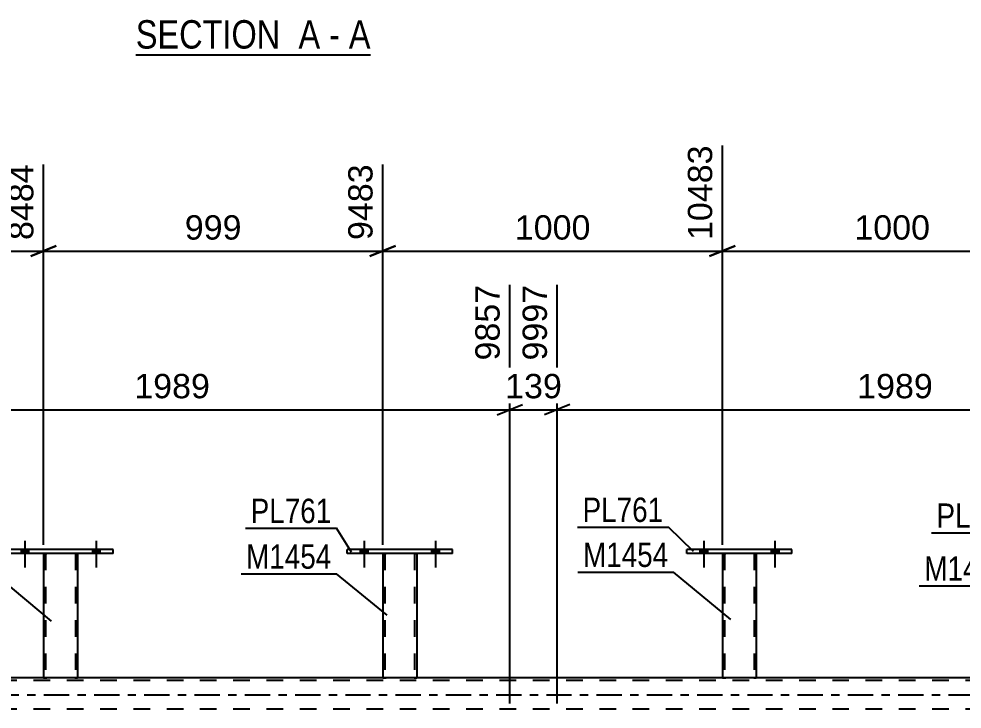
# Model space of a CAD drawing. Header units: millimetres. Extents: x 0 to 841, y 0 to 594.
# Drawn here: x 415.7 to 526.8, y 433.3 to 514.6 of the extents above; entities that cross this region are included whole.
import ezdxf

# ---------------------------------------------------------------- set-up
doc = ezdxf.new("R2010")
doc.units = ezdxf.units.MM
doc.linetypes.add('DXK_LINE_DOT2', pattern=[3.9198, 1.9599, -1.9599])
doc.linetypes.add('DXK_LINE_DOT3', pattern=[5.9187, 2.979, -0.9799, 0.9799, -0.9799])
doc.styles.add('Arial', font='ARIAL.TTF', dxfattribs={"height": 0.2})
doc.styles.add('Arial Narrow', font='ARIALN.TTF', dxfattribs={"height": 0.2})

# ---------------------------------------------------------------- blocks, each defined once
blk = doc.blocks.new('Unknown-318886728-12 - 5344')
at = {"color": 6, "linetype": 'Continuous'}
blk.add_line((429.51, 510.31), (457.16, 510.31), dxfattribs=at)
at = {"color": 0, "linetype": 'Continuous'}
for points in [[(447.62, 511.06), (447.62, 514.56), (429.51, 514.56), (429.51, 511.06)], [(451.22, 511.06), (451.22, 514.56), (448.67, 514.56), (448.67, 511.06)], [(453.55, 511.06), (453.55, 514.56), (452.27, 514.56), (452.27, 511.06)], [(457.16, 511.06), (457.16, 514.56), (454.6, 514.56), (454.6, 511.06)]]:
    blk.add_wipeout(points, dxfattribs=at)
at = {"color": 7, "linetype": 'Continuous', "style": 'Arial Narrow'}
for s, p in [('SECTION ', (429.51, 511.06)), ('A', (448.67, 511.06)), ('A', (454.6, 511.06)), ('-', (452.27, 511.06))]:
    blk.add_text(s, height=3.34, dxfattribs=at).set_placement(p)
blk = doc.blocks.new('Part-318886728-3874 - 3866')
at = {"color": 7, "linetype": 'DXK_LINE_DOT2'}
for p, q in [((764.37, 436.65), (79.27, 436.65)), ((764.37, 436.97), (98.59, 436.97)), ((422.64, 436.97), (418.64, 436.97)), ((462.59, 436.97), (458.59, 436.97)), ((502.59, 436.97), (498.59, 436.97)), ((764.37, 433.29), (79.27, 433.29))]:
    blk.add_line(p, q, dxfattribs=at)
at = {"color": 2, "linetype": 'Continuous'}
for p, q in [((418.64, 436.97), (382.59, 436.97)), ((458.59, 436.97), (422.64, 436.97)), ((498.59, 436.97), (462.59, 436.97)), ((538.59, 436.97), (502.59, 436.97))]:
    blk.add_line(p, q, dxfattribs=at)
at = {"color": 7, "linetype": 'DXK_LINE_DOT3'}
blk.add_line((69.47, 434.97), (764.37, 434.97), dxfattribs=at)
blk = doc.blocks.new('Bolt-318886728-4334 - 3866')
at = {"linetype": 'Continuous'}
for points in [[(455.95, 451.61), (456.83, 451.61), (456.83, 452.09), (455.95, 452.09)], [(464.35, 451.61), (465.23, 451.61), (465.23, 452.09), (464.35, 452.09)]]:
    blk.add_hatch(color=1, dxfattribs=at).paths.add_polyline_path(points)
at = {"color": 1, "linetype": 'Continuous'}
for p, q in [((456.39, 453.09), (456.39, 449.97)), ((464.79, 453.09), (464.79, 449.97)), ((455.95, 452.09), (455.95, 451.61)), ((456.83, 452.09), (456.83, 451.61)), ((464.35, 452.09), (464.35, 451.61)), ((465.23, 452.09), (465.23, 451.61))]:
    blk.add_line(p, q, dxfattribs=at)
blk = doc.blocks.new('Part-318886728-4298 - 3866')
at = {"color": 7, "linetype": 'DXK_LINE_DOT2'}
for p, q in [((498.59, 451.62), (498.59, 451.62)), ((498.59, 451.62), (498.59, 451.61)), ((498.59, 451.61), (498.59, 451.62)), ((498.63, 451.62), (498.59, 451.62)), ((498.59, 451.62), (498.63, 451.62)), ((498.73, 451.62), (498.63, 451.62)), ((498.63, 451.62), (498.73, 451.62)), ((498.89, 451.62), (498.73, 451.62)), ((498.73, 451.62), (498.89, 451.62)), ((498.83, 451.62), (498.83, 451.62)), ((498.83, 451.62), (498.83, 436.97)), ((498.85, 451.62), (498.83, 451.62)), ((498.83, 451.62), (498.85, 451.62)), ((498.9, 451.62), (498.85, 451.62)), ((498.85, 451.62), (498.9, 451.62)), ((502.3, 451.62), (498.89, 451.62)), ((502.3, 451.62), (498.89, 451.62)), ((502.2, 451.62), (498.9, 451.62)), ((498.9, 451.62), (498.98, 451.62)), ((502.28, 451.62), (498.98, 451.62)), ((502.28, 451.62), (502.2, 451.62)), ((502.33, 451.62), (502.28, 451.62)), ((502.28, 451.62), (502.33, 451.62)), ((502.3, 451.62), (502.45, 451.62)), ((502.45, 451.62), (502.3, 451.62)), ((502.35, 451.62), (502.33, 451.62)), ((502.33, 451.62), (502.35, 451.62)), ((502.35, 451.62), (502.35, 451.62)), ((502.35, 451.62), (502.35, 436.97)), ((502.45, 451.62), (502.56, 451.62)), ((502.56, 451.62), (502.45, 451.62)), ((502.56, 451.62), (502.59, 451.62)), ((502.59, 451.62), (502.56, 451.62)), ((502.59, 451.62), (502.59, 451.62)), ((502.59, 451.62), (502.59, 451.61)), ((502.59, 451.61), (502.59, 451.62)), ((498.59, 436.97), (498.63, 436.97)), ((498.63, 436.97), (498.73, 436.97)), ((498.73, 436.97), (498.89, 436.97)), ((498.85, 436.97), (498.83, 436.97)), ((498.83, 436.97), (498.85, 436.97)), ((498.9, 436.97), (498.85, 436.97)), ((498.85, 436.97), (498.89, 436.97)), ((502.3, 436.97), (498.89, 436.97)), ((498.89, 436.97), (498.9, 436.97)), ((502.2, 436.97), (498.9, 436.97)), ((498.9, 436.97), (498.98, 436.97)), ((502.28, 436.97), (498.98, 436.97)), ((502.28, 436.97), (502.2, 436.97)), ((502.33, 436.97), (502.28, 436.97)), ((502.28, 436.97), (502.33, 436.97)), ((502.3, 436.97), (502.45, 436.97)), ((502.35, 436.97), (502.33, 436.97)), ((502.33, 436.97), (502.35, 436.97)), ((502.45, 436.97), (502.56, 436.97)), ((502.56, 436.97), (502.59, 436.97))]:
    blk.add_line(p, q, dxfattribs=at)
at = {"color": 2, "linetype": 'Continuous'}
for p, q in [((498.59, 451.61), (498.59, 436.97)), ((502.59, 451.61), (502.59, 436.97)), ((498.63, 436.97), (498.59, 436.97)), ((498.73, 436.97), (498.63, 436.97)), ((498.89, 436.97), (498.73, 436.97)), ((502.3, 436.97), (498.89, 436.97)), ((502.45, 436.97), (502.3, 436.97)), ((502.56, 436.97), (502.45, 436.97)), ((502.59, 436.97), (502.56, 436.97))]:
    blk.add_line(p, q, dxfattribs=at)
blk = doc.blocks.new('Part-318886728-4139 - 3866')
at = {"color": 2, "linetype": 'Continuous'}
for p, q in [((494.39, 451.61), (494.39, 452.09)), ((506.79, 452.09), (494.39, 452.09)), ((506.79, 451.61), (494.39, 451.61)), ((506.79, 451.61), (506.79, 452.09))]:
    blk.add_line(p, q, dxfattribs=at)
blk = doc.blocks.new('Part-318886728-4154 - 3866')
at = {"color": 7, "linetype": 'DXK_LINE_DOT2'}
for p, q in [((458.59, 451.62), (458.59, 451.62)), ((458.59, 451.62), (458.59, 451.61)), ((458.59, 451.61), (458.59, 451.62)), ((458.63, 451.62), (458.59, 451.62)), ((458.59, 451.62), (458.63, 451.62)), ((458.73, 451.62), (458.63, 451.62)), ((458.63, 451.62), (458.73, 451.62)), ((458.89, 451.62), (458.73, 451.62)), ((458.73, 451.62), (458.89, 451.62)), ((458.83, 451.62), (458.83, 451.62)), ((458.83, 451.62), (458.83, 436.97)), ((458.85, 451.62), (458.83, 451.62)), ((458.83, 451.62), (458.85, 451.62)), ((458.9, 451.62), (458.85, 451.62)), ((458.85, 451.62), (458.9, 451.62)), ((462.3, 451.62), (458.89, 451.62)), ((462.3, 451.62), (458.89, 451.62)), ((462.2, 451.62), (458.9, 451.62)), ((458.9, 451.62), (458.98, 451.62)), ((462.28, 451.62), (458.98, 451.62)), ((462.28, 451.62), (462.2, 451.62)), ((462.33, 451.62), (462.28, 451.62)), ((462.28, 451.62), (462.33, 451.62)), ((462.3, 451.62), (462.45, 451.62)), ((462.45, 451.62), (462.3, 451.62)), ((462.35, 451.62), (462.33, 451.62)), ((462.33, 451.62), (462.35, 451.62)), ((462.35, 451.62), (462.35, 451.62)), ((462.35, 451.62), (462.35, 436.97)), ((462.45, 451.62), (462.56, 451.62)), ((462.56, 451.62), (462.45, 451.62)), ((462.56, 451.62), (462.59, 451.62)), ((462.59, 451.62), (462.56, 451.62)), ((462.59, 451.62), (462.59, 451.62)), ((462.59, 451.62), (462.59, 451.61)), ((462.59, 451.61), (462.59, 451.62)), ((458.59, 436.97), (458.63, 436.97)), ((458.63, 436.97), (458.73, 436.97)), ((458.73, 436.97), (458.89, 436.97)), ((458.85, 436.97), (458.83, 436.97)), ((458.83, 436.97), (458.85, 436.97)), ((458.9, 436.97), (458.85, 436.97)), ((458.85, 436.97), (458.89, 436.97)), ((462.3, 436.97), (458.89, 436.97)), ((458.89, 436.97), (458.9, 436.97)), ((462.2, 436.97), (458.9, 436.97)), ((458.9, 436.97), (458.98, 436.97)), ((462.28, 436.97), (458.98, 436.97)), ((462.28, 436.97), (462.2, 436.97)), ((462.33, 436.97), (462.28, 436.97)), ((462.28, 436.97), (462.33, 436.97)), ((462.3, 436.97), (462.45, 436.97)), ((462.35, 436.97), (462.33, 436.97)), ((462.33, 436.97), (462.35, 436.97)), ((462.45, 436.97), (462.56, 436.97)), ((462.56, 436.97), (462.59, 436.97))]:
    blk.add_line(p, q, dxfattribs=at)
at = {"color": 2, "linetype": 'Continuous'}
for p, q in [((458.59, 451.61), (458.59, 436.97)), ((462.59, 451.61), (462.59, 436.97)), ((458.63, 436.97), (458.59, 436.97)), ((458.73, 436.97), (458.63, 436.97)), ((458.89, 436.97), (458.73, 436.97)), ((462.3, 436.97), (458.89, 436.97)), ((462.45, 436.97), (462.3, 436.97)), ((462.56, 436.97), (462.45, 436.97)), ((462.59, 436.97), (462.56, 436.97))]:
    blk.add_line(p, q, dxfattribs=at)
blk = doc.blocks.new('Part-318886728-4159 - 3866')
at = {"color": 2, "linetype": 'Continuous'}
for p, q in [((414.44, 451.61), (414.44, 452.09)), ((426.84, 452.09), (414.44, 452.09)), ((426.84, 451.61), (414.44, 451.61)), ((426.84, 451.61), (426.84, 452.09))]:
    blk.add_line(p, q, dxfattribs=at)
blk = doc.blocks.new('Part-318886728-4164 - 3866')
at = {"color": 7, "linetype": 'DXK_LINE_DOT2'}
for p, q in [((418.64, 451.62), (418.64, 451.62)), ((418.64, 451.62), (418.64, 451.61)), ((418.64, 451.61), (418.64, 451.62)), ((418.68, 451.62), (418.64, 451.62)), ((418.64, 451.62), (418.68, 451.62)), ((418.78, 451.62), (418.68, 451.62)), ((418.68, 451.62), (418.78, 451.62)), ((418.94, 451.62), (418.78, 451.62)), ((418.78, 451.62), (418.94, 451.62)), ((418.88, 451.62), (418.88, 451.62)), ((418.88, 451.62), (418.88, 436.97)), ((418.9, 451.62), (418.88, 451.62)), ((418.88, 451.62), (418.9, 451.62)), ((418.95, 451.62), (418.9, 451.62)), ((418.9, 451.62), (418.95, 451.62)), ((422.35, 451.62), (418.94, 451.62)), ((422.35, 451.62), (418.94, 451.62)), ((422.25, 451.62), (418.95, 451.62)), ((418.95, 451.62), (419.03, 451.62)), ((422.33, 451.62), (419.03, 451.62)), ((422.33, 451.62), (422.25, 451.62)), ((422.38, 451.62), (422.33, 451.62)), ((422.33, 451.62), (422.38, 451.62)), ((422.35, 451.62), (422.5, 451.62)), ((422.5, 451.62), (422.35, 451.62)), ((422.4, 451.62), (422.38, 451.62)), ((422.38, 451.62), (422.4, 451.62)), ((422.4, 451.62), (422.4, 451.62)), ((422.4, 451.62), (422.4, 436.97)), ((422.5, 451.62), (422.61, 451.62)), ((422.61, 451.62), (422.5, 451.62)), ((422.61, 451.62), (422.64, 451.62)), ((422.64, 451.62), (422.61, 451.62)), ((422.64, 451.62), (422.64, 451.62)), ((422.64, 451.62), (422.64, 451.61)), ((422.64, 451.61), (422.64, 451.62)), ((418.64, 436.97), (418.68, 436.97)), ((418.68, 436.97), (418.78, 436.97)), ((418.78, 436.97), (418.94, 436.97)), ((418.9, 436.97), (418.88, 436.97)), ((418.88, 436.97), (418.9, 436.97)), ((418.95, 436.97), (418.9, 436.97)), ((418.9, 436.97), (418.94, 436.97)), ((422.35, 436.97), (418.94, 436.97)), ((418.94, 436.97), (418.95, 436.97)), ((422.25, 436.97), (418.95, 436.97)), ((418.95, 436.97), (419.03, 436.97)), ((422.33, 436.97), (419.03, 436.97)), ((422.33, 436.97), (422.25, 436.97)), ((422.38, 436.97), (422.33, 436.97)), ((422.33, 436.97), (422.38, 436.97)), ((422.35, 436.97), (422.5, 436.97)), ((422.4, 436.97), (422.38, 436.97)), ((422.38, 436.97), (422.4, 436.97)), ((422.5, 436.97), (422.61, 436.97)), ((422.61, 436.97), (422.64, 436.97))]:
    blk.add_line(p, q, dxfattribs=at)
at = {"color": 2, "linetype": 'Continuous'}
for p, q in [((418.64, 451.61), (418.64, 436.97)), ((422.64, 451.61), (422.64, 436.97)), ((418.68, 436.97), (418.64, 436.97)), ((418.78, 436.97), (418.68, 436.97)), ((418.94, 436.97), (418.78, 436.97)), ((422.35, 436.97), (418.94, 436.97)), ((422.5, 436.97), (422.35, 436.97)), ((422.61, 436.97), (422.5, 436.97)), ((422.64, 436.97), (422.61, 436.97))]:
    blk.add_line(p, q, dxfattribs=at)
blk = doc.blocks.new('Bolt-318886728-4262 - 3866')
at = {"linetype": 'Continuous'}
for points in [[(416, 451.61), (416.88, 451.61), (416.88, 452.09), (416, 452.09)], [(424.4, 451.61), (425.28, 451.61), (425.28, 452.09), (424.4, 452.09)]]:
    blk.add_hatch(color=1, dxfattribs=at).paths.add_polyline_path(points)
at = {"color": 1, "linetype": 'Continuous'}
for p, q in [((416.44, 453.09), (416.44, 449.97)), ((424.84, 453.09), (424.84, 449.97)), ((416, 452.09), (416, 451.61)), ((416.88, 452.09), (416.88, 451.61)), ((424.4, 452.09), (424.4, 451.61)), ((425.28, 452.09), (425.28, 451.61))]:
    blk.add_line(p, q, dxfattribs=at)
blk = doc.blocks.new('Part-318886728-4303 - 3866')
at = {"color": 2, "linetype": 'Continuous'}
for p, q in [((454.39, 451.61), (454.39, 452.09)), ((466.79, 452.09), (454.39, 452.09)), ((466.79, 451.61), (454.39, 451.61)), ((466.79, 451.61), (466.79, 452.09))]:
    blk.add_line(p, q, dxfattribs=at)
blk = doc.blocks.new('Bolt-318886728-4325 - 3866')
at = {"linetype": 'Continuous'}
for points in [[(495.95, 451.61), (496.83, 451.61), (496.83, 452.09), (495.95, 452.09)], [(504.35, 451.61), (505.23, 451.61), (505.23, 452.09), (504.35, 452.09)]]:
    blk.add_hatch(color=1, dxfattribs=at).paths.add_polyline_path(points)
at = {"color": 1, "linetype": 'Continuous'}
for p, q in [((496.39, 453.09), (496.39, 449.97)), ((504.79, 453.09), (504.79, 449.97)), ((495.95, 452.09), (495.95, 451.61)), ((496.83, 452.09), (496.83, 451.61)), ((504.35, 452.09), (504.35, 451.61)), ((505.23, 452.09), (505.23, 451.61))]:
    blk.add_line(p, q, dxfattribs=at)
blk = doc.blocks.new('Bolt-318886728-4332 - 3866')
at = {"linetype": 'Continuous'}
for points in [[(495.95, 451.61), (496.83, 451.61), (496.83, 452.09), (495.95, 452.09)], [(504.35, 451.61), (505.23, 451.61), (505.23, 452.09), (504.35, 452.09)]]:
    blk.add_hatch(color=1, dxfattribs=at).paths.add_polyline_path(points)
at = {"color": 1, "linetype": 'Continuous'}
for p, q in [((496.39, 453.09), (496.39, 449.97)), ((504.79, 453.09), (504.79, 449.97)), ((495.95, 452.09), (495.95, 451.61)), ((496.83, 452.09), (496.83, 451.61)), ((504.35, 452.09), (504.35, 451.61)), ((505.23, 452.09), (505.23, 451.61))]:
    blk.add_line(p, q, dxfattribs=at)
blk = doc.blocks.new('Bolt-318886728-4333 - 3866')
at = {"linetype": 'Continuous'}
for points in [[(455.95, 451.61), (456.83, 451.61), (456.83, 452.09), (455.95, 452.09)], [(464.35, 451.61), (465.23, 451.61), (465.23, 452.09), (464.35, 452.09)]]:
    blk.add_hatch(color=1, dxfattribs=at).paths.add_polyline_path(points)
at = {"color": 1, "linetype": 'Continuous'}
for p, q in [((456.39, 453.09), (456.39, 449.97)), ((464.79, 453.09), (464.79, 449.97)), ((455.95, 452.09), (455.95, 451.61)), ((456.83, 452.09), (456.83, 451.61)), ((464.35, 452.09), (464.35, 451.61)), ((465.23, 452.09), (465.23, 451.61))]:
    blk.add_line(p, q, dxfattribs=at)
blk = doc.blocks.new('Bolt-318886728-4335 - 3866')
at = {"linetype": 'Continuous'}
for points in [[(416, 451.61), (416.88, 451.61), (416.88, 452.09), (416, 452.09)], [(424.4, 451.61), (425.28, 451.61), (425.28, 452.09), (424.4, 452.09)]]:
    blk.add_hatch(color=1, dxfattribs=at).paths.add_polyline_path(points)
at = {"color": 1, "linetype": 'Continuous'}
for p, q in [((416.44, 453.09), (416.44, 449.97)), ((424.84, 453.09), (424.84, 449.97)), ((416, 452.09), (416, 451.61)), ((416.88, 452.09), (416.88, 451.61)), ((424.4, 452.09), (424.4, 451.61)), ((425.28, 452.09), (425.28, 451.61))]:
    blk.add_line(p, q, dxfattribs=at)
blk = doc.blocks.new('StraightDimension-318886728-5004 - 3866')
at = {"color": 7, "linetype": 'Continuous'}
for p, q in [((394, 433.97), (394, 483.24)), ((473.56, 433.97), (473.56, 483.24)), ((395.5, 469.14), (392.5, 467.94)), ((472.06, 467.94), (475.06, 469.14)), ((394, 468.54), (473.56, 468.54))]:
    blk.add_line(p, q, dxfattribs=at)
at = {"color": 0, "linetype": 'Continuous'}
blk.add_wipeout([(472.96, 483.84), (468.76, 483.84), (468.76, 473.74), (472.96, 473.74)], dxfattribs=at)
at = {"color": 0}
blk.add_wipeout([(438.83, 469.29), (438.83, 473.49), (428.73, 473.49), (428.73, 469.29)], dxfattribs=at)
at = {"color": 3, "linetype": 'Continuous', "style": 'Arial'}
blk.add_text('9857', height=2.865, rotation=90.0002, dxfattribs=at).set_placement((472.36, 474.34))
at = {"color": 3, "style": 'Arial'}
blk.add_text('1989', height=2.865, dxfattribs=at).set_placement((429.33, 469.89))
blk = doc.blocks.new('StraightDimension-318886728-4976 - 3866')
at = {"color": 7, "linetype": 'Continuous'}
for p, q in [((558.69, 433.97), (558.69, 485.46)), ((479.13, 433.97), (479.13, 483.24)), ((480.63, 469.14), (477.63, 467.94)), ((557.19, 467.94), (560.19, 469.14)), ((479.13, 468.54), (558.69, 468.54))]:
    blk.add_line(p, q, dxfattribs=at)
at = {"color": 0, "linetype": 'Continuous'}
blk.add_wipeout([(558.09, 486.06), (553.89, 486.06), (553.89, 473.74), (558.09, 473.74)], dxfattribs=at)
at = {"color": 0}
blk.add_wipeout([(523.96, 469.29), (523.96, 473.49), (513.87, 473.49), (513.87, 469.29)], dxfattribs=at)
at = {"color": 3, "linetype": 'Continuous', "style": 'Arial'}
blk.add_text('11985', height=2.865, rotation=90.0002, dxfattribs=at).set_placement((557.49, 474.34))
at = {"color": 3, "style": 'Arial'}
blk.add_text('1989', height=2.865, dxfattribs=at).set_placement((514.47, 469.89))
blk = doc.blocks.new('StraightDimension-318886728-4434 - 3866')
at = {"color": 7, "linetype": 'Continuous'}
for p, q in [((378.59, 452.62), (378.59, 497.41)), ((418.64, 452.62), (418.64, 497.41)), ((380.09, 487.82), (377.09, 486.62)), ((417.14, 486.62), (420.14, 487.82)), ((378.59, 487.22), (418.64, 487.22))]:
    blk.add_line(p, q, dxfattribs=at)
at = {"color": 0}
blk.add_wipeout([(403.66, 487.97), (403.66, 492.17), (393.57, 492.17), (393.57, 487.97)], dxfattribs=at)
at = {"color": 3, "style": 'Arial'}
blk.add_text('1001', height=2.865, dxfattribs=at).set_placement((394.17, 488.57))
at = {"color": 0, "linetype": 'Continuous'}
blk.add_wipeout([(418.04, 498.01), (413.84, 498.01), (413.84, 487.92), (418.04, 487.92)], dxfattribs=at)
at = {"color": 3, "linetype": 'Continuous', "style": 'Arial'}
blk.add_text('8484', height=2.865, rotation=90.0002, dxfattribs=at).set_placement((417.44, 488.52))
blk = doc.blocks.new('StraightDimension-318886728-4410 - 3866')
at = {"color": 7, "linetype": 'Continuous'}
for p, q in [((498.59, 452.62), (498.59, 499.63)), ((538.59, 452.62), (538.59, 499.63)), ((500.09, 487.82), (497.09, 486.62)), ((537.09, 486.62), (540.09, 487.82)), ((498.59, 487.22), (538.59, 487.22))]:
    blk.add_line(p, q, dxfattribs=at)
at = {"color": 0}
blk.add_wipeout([(523.64, 487.97), (523.64, 492.17), (513.54, 492.17), (513.54, 487.97)], dxfattribs=at)
at = {"color": 3, "style": 'Arial'}
blk.add_text('1000', height=2.865, dxfattribs=at).set_placement((514.14, 488.57))
at = {"color": 0, "linetype": 'Continuous'}
blk.add_wipeout([(537.99, 500.23), (533.79, 500.23), (533.79, 487.92), (537.99, 487.92)], dxfattribs=at)
at = {"color": 3, "linetype": 'Continuous', "style": 'Arial'}
blk.add_text('11483', height=2.865, rotation=90.0002, dxfattribs=at).set_placement((537.39, 488.52))
blk = doc.blocks.new('StraightDimension-318886728-4418 - 3866')
at = {"color": 7, "linetype": 'Continuous'}
for p, q in [((498.59, 452.62), (498.59, 499.63)), ((458.59, 452.62), (458.59, 497.41)), ((460.09, 487.82), (457.09, 486.62)), ((497.09, 486.62), (500.09, 487.82)), ((458.59, 487.22), (498.59, 487.22))]:
    blk.add_line(p, q, dxfattribs=at)
at = {"color": 0}
blk.add_wipeout([(483.64, 487.97), (483.64, 492.17), (473.55, 492.17), (473.55, 487.97)], dxfattribs=at)
at = {"color": 3, "style": 'Arial'}
blk.add_text('1000', height=2.865, dxfattribs=at).set_placement((474.15, 488.57))
at = {"color": 0, "linetype": 'Continuous'}
blk.add_wipeout([(497.99, 500.23), (493.79, 500.23), (493.79, 487.92), (497.99, 487.92)], dxfattribs=at)
at = {"color": 3, "linetype": 'Continuous', "style": 'Arial'}
blk.add_text('10483', height=2.865, rotation=90.0002, dxfattribs=at).set_placement((497.39, 488.52))
blk = doc.blocks.new('StraightDimension-318886728-4426 - 3866')
at = {"color": 7, "linetype": 'Continuous'}
for p, q in [((418.64, 452.62), (418.64, 497.41)), ((458.59, 452.62), (458.59, 497.41)), ((420.14, 487.82), (417.14, 486.62)), ((457.09, 486.62), (460.09, 487.82)), ((418.64, 487.22), (458.59, 487.22))]:
    blk.add_line(p, q, dxfattribs=at)
at = {"color": 0}
blk.add_wipeout([(442.55, 487.97), (442.55, 492.17), (434.68, 492.17), (434.68, 487.97)], dxfattribs=at)
at = {"color": 3, "style": 'Arial'}
blk.add_text('999', height=2.865, dxfattribs=at).set_placement((435.28, 488.57))
at = {"color": 0, "linetype": 'Continuous'}
blk.add_wipeout([(457.99, 498.01), (453.79, 498.01), (453.79, 487.92), (457.99, 487.92)], dxfattribs=at)
at = {"color": 3, "linetype": 'Continuous', "style": 'Arial'}
blk.add_text('9483', height=2.865, rotation=90.0002, dxfattribs=at).set_placement((457.39, 488.52))
blk = doc.blocks.new('StraightDimension-318886728-4990 - 3866')
at = {"color": 7, "linetype": 'Continuous'}
for p, q in [((473.56, 433.97), (473.56, 483.24)), ((479.13, 433.97), (479.13, 483.24)), ((472.06, 467.94), (475.06, 469.14)), ((480.63, 469.14), (477.63, 467.94)), ((473.56, 468.54), (479.13, 468.54))]:
    blk.add_line(p, q, dxfattribs=at)
at = {"color": 0}
blk.add_wipeout([(480.28, 469.29), (480.28, 473.49), (472.41, 473.49), (472.41, 469.29)], dxfattribs=at)
at = {"color": 3, "style": 'Arial'}
blk.add_text('139', height=2.865, dxfattribs=at).set_placement((473.01, 469.89))
at = {"color": 0, "linetype": 'Continuous'}
blk.add_wipeout([(478.53, 483.84), (474.33, 483.84), (474.33, 473.74), (478.53, 473.74)], dxfattribs=at)
at = {"color": 3, "linetype": 'Continuous', "style": 'Arial'}
blk.add_text('9997', height=2.865, rotation=90.0002, dxfattribs=at).set_placement((477.93, 474.34))
blk = doc.blocks.new('Mark-318886728-4125 - 3866')
at = {"color": 30, "linetype": 'Continuous'}
for p in [(523.21, 454.04), (535.03, 451.79)]:
    blk.add_line(p, (533.91, 454.04), dxfattribs=at)
at = {"color": 0}
blk.add_wipeout([(533.31, 454.64), (533.31, 457.64), (523.81, 457.64), (523.81, 454.64)], dxfattribs=at)
blk.add_wipeout([(533.31, 454.64), (533.31, 457.64), (523.81, 457.64), (523.81, 454.64)], dxfattribs=at)
at = {"color": 3, "style": 'Arial Narrow'}
blk.add_text('PL761', height=2.863, dxfattribs=at).set_placement((523.81, 454.64))
blk = doc.blocks.new('Mark-318886728-4160 - 3866')
at = {"color": 30, "linetype": 'Continuous'}
for p in [(402.27, 448.72), (419.59, 443.63)]:
    blk.add_line(p, (413.53, 448.72), dxfattribs=at)
at = {"color": 0}
blk.add_wipeout([(412.93, 449.32), (412.93, 452.32), (402.87, 452.32), (402.87, 449.32)], dxfattribs=at)
blk.add_wipeout([(412.93, 449.32), (412.93, 452.32), (402.87, 452.32), (402.87, 449.32)], dxfattribs=at)
at = {"color": 3, "style": 'Arial Narrow'}
blk.add_text('M1454', height=2.863, dxfattribs=at).set_placement((402.87, 449.32))
blk = doc.blocks.new('Mark-318886728-4294 - 3866')
at = {"color": 30, "linetype": 'Continuous'}
for p in [(481.58, 449.43), (499.57, 443.84)]:
    blk.add_line(p, (492.83, 449.43), dxfattribs=at)
at = {"color": 0}
blk.add_wipeout([(492.23, 450.03), (492.23, 453.03), (482.18, 453.03), (482.18, 450.03)], dxfattribs=at)
blk.add_wipeout([(492.23, 450.03), (492.23, 453.03), (482.18, 453.03), (482.18, 450.03)], dxfattribs=at)
at = {"color": 3, "style": 'Arial Narrow'}
blk.add_text('M1454', height=2.863, dxfattribs=at).set_placement((482.18, 450.03))
blk = doc.blocks.new('Mark-318886728-4130 - 3866')
at = {"color": 30, "linetype": 'Continuous'}
for p in [(521.77, 447.81), (539.66, 442.52)]:
    blk.add_line(p, (533.02, 447.81), dxfattribs=at)
at = {"color": 0}
blk.add_wipeout([(532.42, 448.41), (532.42, 451.41), (522.37, 451.41), (522.37, 448.41)], dxfattribs=at)
blk.add_wipeout([(532.42, 448.41), (532.42, 451.41), (522.37, 451.41), (522.37, 448.41)], dxfattribs=at)
at = {"color": 3, "style": 'Arial Narrow'}
blk.add_text('M1454', height=2.863, dxfattribs=at).set_placement((522.37, 448.41))
blk = doc.blocks.new('Mark-318886728-4135 - 3866')
at = {"color": 30, "linetype": 'Continuous'}
for p in [(481.53, 454.73), (495.21, 451.84)]:
    blk.add_line(p, (492.24, 454.73), dxfattribs=at)
at = {"color": 0}
blk.add_wipeout([(491.64, 455.33), (491.64, 458.33), (482.13, 458.33), (482.13, 455.33)], dxfattribs=at)
blk.add_wipeout([(491.64, 455.33), (491.64, 458.33), (482.13, 458.33), (482.13, 455.33)], dxfattribs=at)
at = {"color": 3, "style": 'Arial Narrow'}
blk.add_text('PL761', height=2.863, dxfattribs=at).set_placement((482.13, 455.33))
blk = doc.blocks.new('Mark-318886728-4150 - 3866')
at = {"color": 30, "linetype": 'Continuous'}
for p in [(441.9, 449.22), (459.11, 444.37)]:
    blk.add_line(p, (453.15, 449.22), dxfattribs=at)
at = {"color": 0}
blk.add_wipeout([(452.55, 449.82), (452.55, 452.82), (442.5, 452.82), (442.5, 449.82)], dxfattribs=at)
blk.add_wipeout([(452.55, 449.82), (452.55, 452.82), (442.5, 452.82), (442.5, 449.82)], dxfattribs=at)
at = {"color": 3, "style": 'Arial Narrow'}
blk.add_text('M1454', height=2.863, dxfattribs=at).set_placement((442.5, 449.82))
blk = doc.blocks.new('Mark-318886728-4299 - 3866')
at = {"color": 30, "linetype": 'Continuous'}
for p in [(442.44, 454.6), (454.93, 451.77)]:
    blk.add_line(p, (453.14, 454.6), dxfattribs=at)
at = {"color": 0}
blk.add_wipeout([(452.54, 455.2), (452.54, 458.2), (443.04, 458.2), (443.04, 455.2)], dxfattribs=at)
blk.add_wipeout([(452.54, 455.2), (452.54, 458.2), (443.04, 458.2), (443.04, 455.2)], dxfattribs=at)
at = {"color": 3, "style": 'Arial Narrow'}
blk.add_text('PL761', height=2.863, dxfattribs=at).set_placement((443.04, 455.2))

msp = doc.modelspace()

# ---------------------------------------------------------------- block references
for name in ['Unknown-318886728-12 - 5344', 'Bolt-318886728-4262 - 3866', 'Bolt-318886728-4335 - 3866', 'Bolt-318886728-4334 - 3866', 'Bolt-318886728-4333 - 3866', 'Bolt-318886728-4325 - 3866', 'Bolt-318886728-4332 - 3866', 'Part-318886728-4159 - 3866', 'Part-318886728-4164 - 3866', 'Part-318886728-4303 - 3866', 'Part-318886728-4154 - 3866', 'Part-318886728-4139 - 3866', 'Part-318886728-4298 - 3866', 'Part-318886728-3874 - 3866']:
    msp.add_blockref(name, (0, 0))

# ---------------------------------------------------------------- next in the draw order: block references
for name in ['StraightDimension-318886728-4976 - 3866', 'StraightDimension-318886728-5004 - 3866']:
    msp.add_blockref(name, (0, 0))

# ---------------------------------------------------------------- next in the draw order: block references
for name in ['StraightDimension-318886728-4410 - 3866', 'StraightDimension-318886728-4434 - 3866']:
    msp.add_blockref(name, (0, 0))

# ---------------------------------------------------------------- next in the draw order: block references
for name in ['StraightDimension-318886728-4418 - 3866', 'Mark-318886728-4125 - 3866']:
    msp.add_blockref(name, (0, 0))

# ---------------------------------------------------------------- next in the draw order: block references
for name in ['StraightDimension-318886728-4426 - 3866', 'StraightDimension-318886728-4990 - 3866', 'Mark-318886728-4294 - 3866', 'Mark-318886728-4130 - 3866']:
    msp.add_blockref(name, (0, 0))

# ---------------------------------------------------------------- next in the draw order: block references
for name in ['Mark-318886728-4135 - 3866', 'Mark-318886728-4160 - 3866', 'Mark-318886728-4150 - 3866']:
    msp.add_blockref(name, (0, 0))

# ---------------------------------------------------------------- next in the draw order: block references
msp.add_blockref('Mark-318886728-4299 - 3866', (0, 0))

doc.saveas('drawing.dxf')
